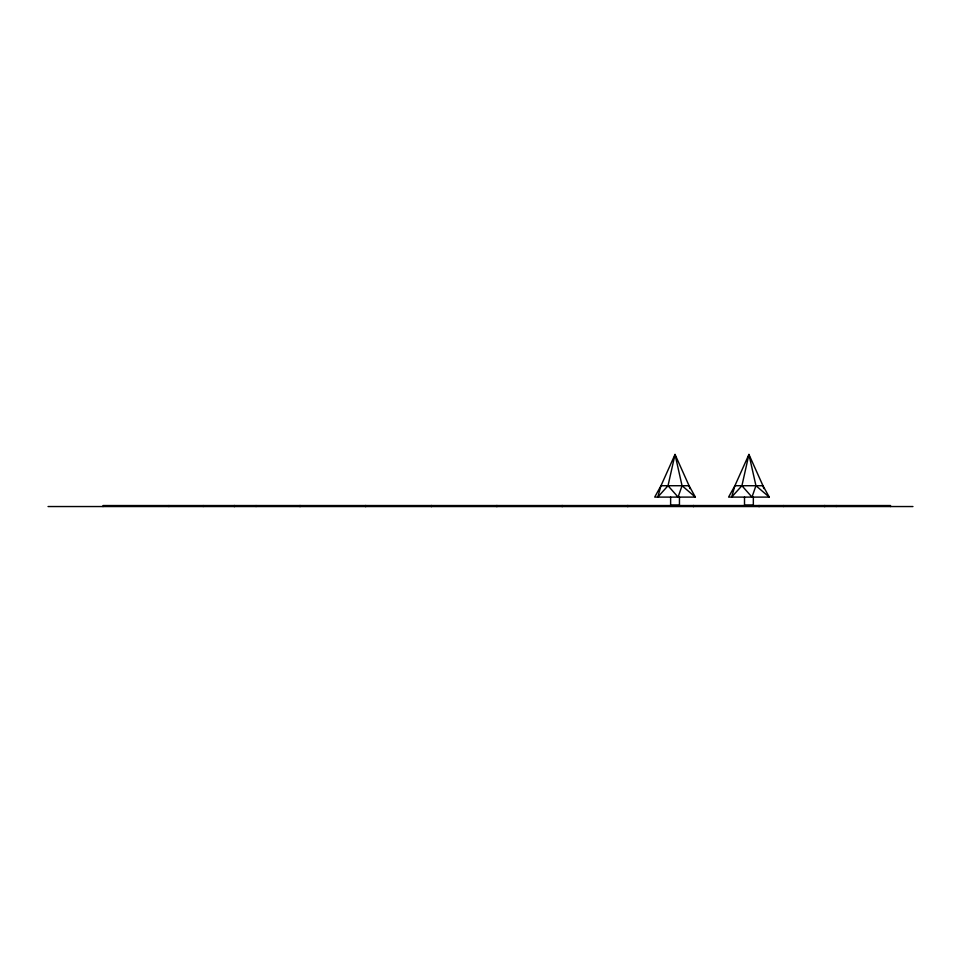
<?xml version="1.0" encoding="UTF-8"?>
<svg xmlns="http://www.w3.org/2000/svg" width="961" height="961" viewBox="0 0 961 961"><rect width="100%" height="100%" fill="white"/><g stroke="black" fill="none" stroke-linecap="round" stroke-linejoin="round"><path stroke-width="1.44" d="M668.015 485.725L675.03 454.457L689.061 485.725L695.368 497.101L654.705 497.101L661 485.725L675.03 454.457L682.046 485.725L678.094 497.101L668.015 485.725L657.756 497.101L661 485.725L689.061 485.725L689.878 488.572M741.916 485.725L748.931 454.457L762.962 485.725L769.268 497.101L728.594 497.101L734.901 485.725L748.931 454.457L755.947 485.725L751.982 497.101L741.916 485.725L731.645 497.101L734.901 485.725L762.962 485.725L763.767 488.572M48.05 506.543L912.95 506.543M755.947 485.725L769.268 497.101M682.046 485.725L695.368 497.101M890.511 506.543L890.511 505.546L103.019 505.546L103.019 506.543M836.25 505.546L836.25 506.543M824.814 505.546L824.814 506.543M824.658 505.546L824.658 506.543M783.431 505.546L783.431 506.543M759.19 505.546L759.19 506.543M758.962 505.546L758.962 506.543M753.34 497.101L753.34 505.114L744.511 505.114L744.511 497.101M693.494 505.546L693.494 506.543M693.337 505.546L693.337 506.543M679.451 497.101L679.451 505.114L670.622 505.114L670.622 497.101M627.953 505.546L627.953 506.543M627.641 505.546L627.641 506.543M562.257 505.546L562.257 506.543M562.101 505.546L562.101 506.543M497.137 505.546L497.137 506.543M496.405 505.546L496.405 506.543M431.441 505.546L431.441 506.543M431.285 505.546L431.285 506.543M365.817 505.546L365.817 506.543M365.588 505.546L365.588 506.543M300.12 505.546L300.12 506.543M299.964 505.546L299.964 506.543M256.07 505.546L256.07 506.543M234.58 505.546L234.58 506.543M234.268 505.546L234.268 506.543M203.251 505.546L203.251 506.543M168.884 505.546L168.884 506.543"/></g></svg>
